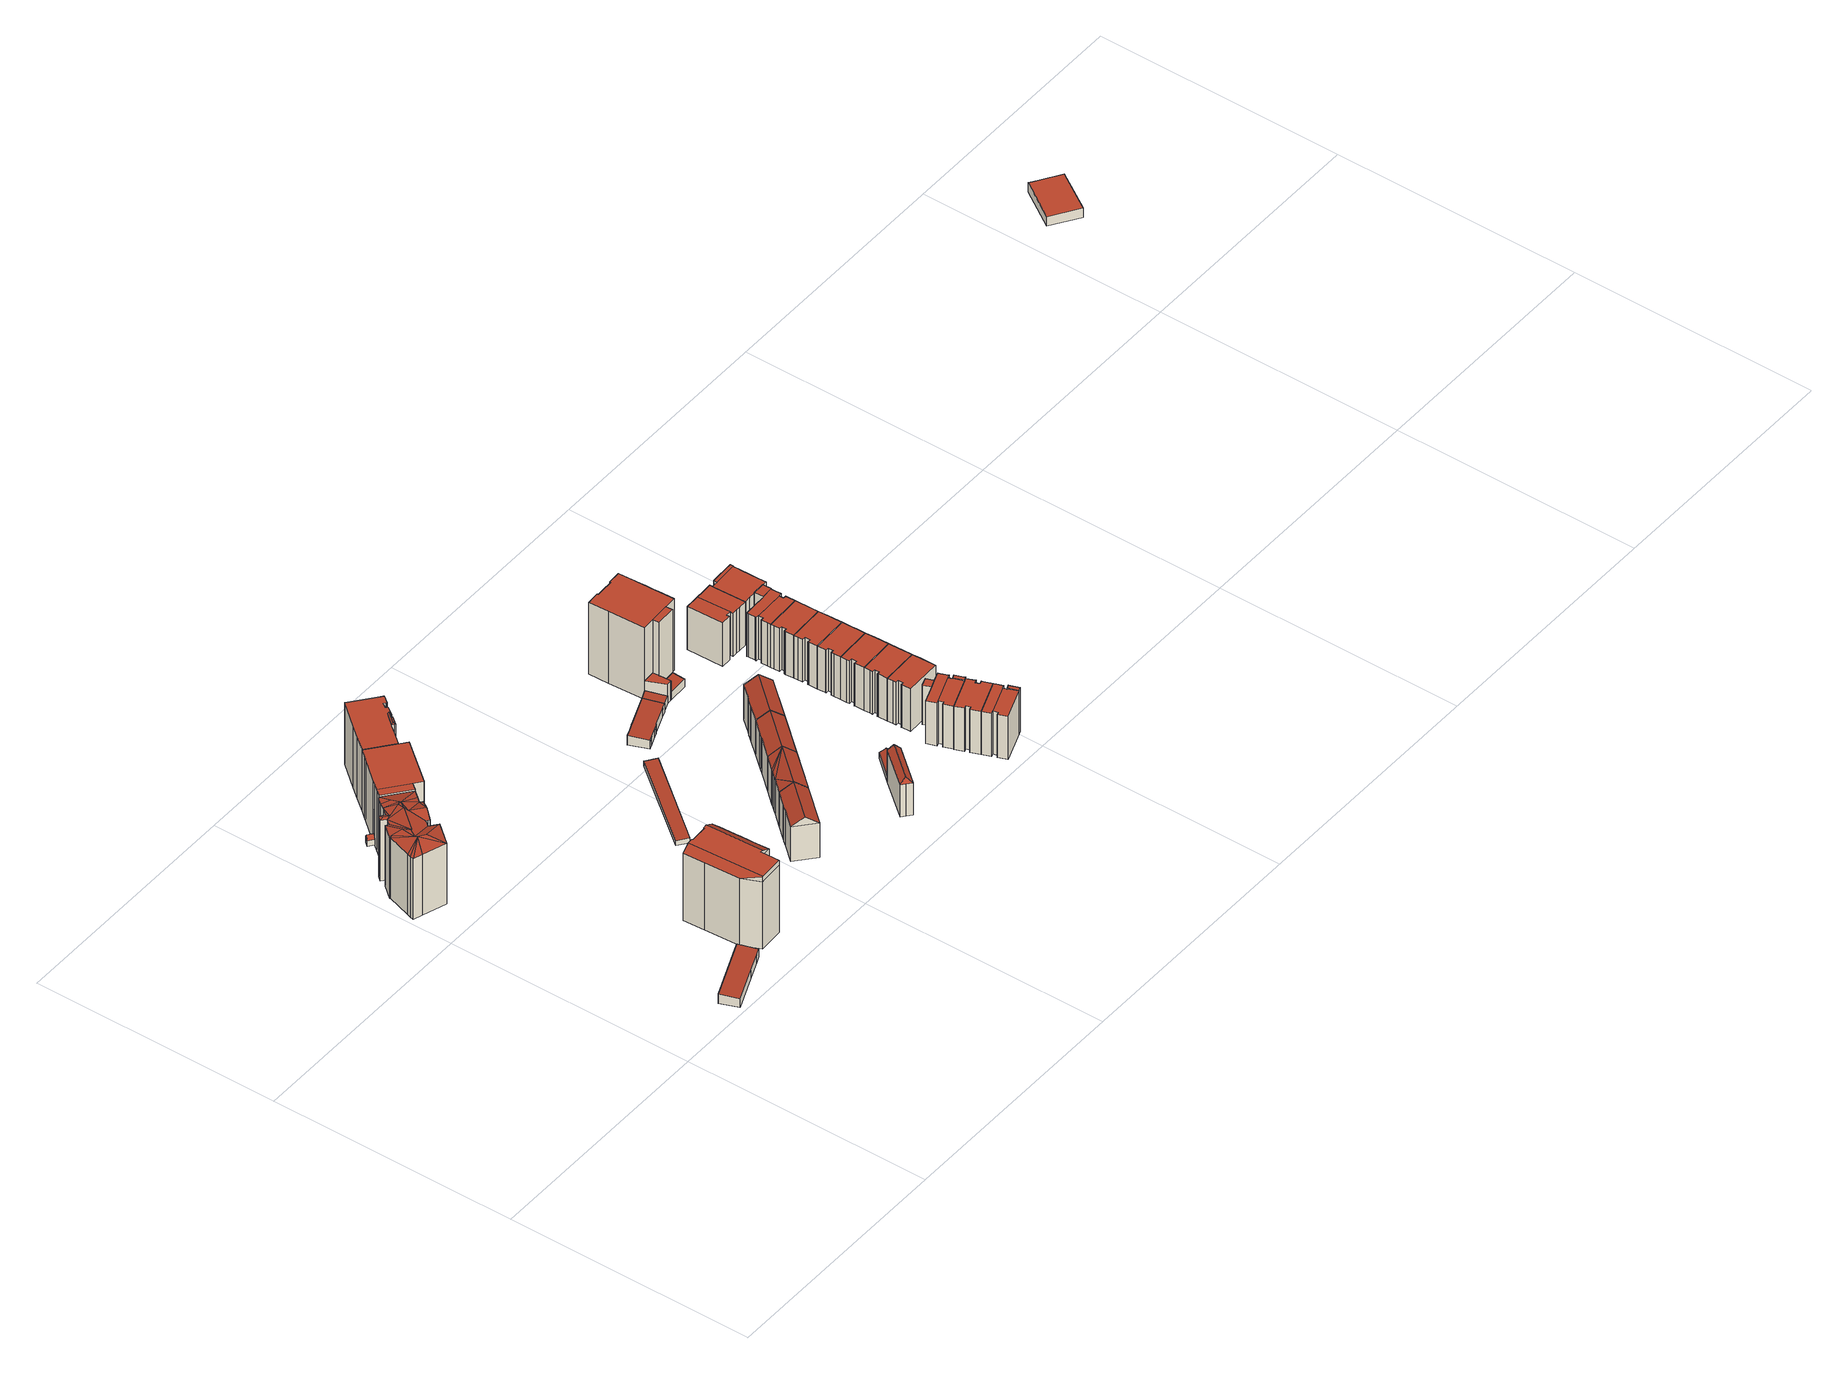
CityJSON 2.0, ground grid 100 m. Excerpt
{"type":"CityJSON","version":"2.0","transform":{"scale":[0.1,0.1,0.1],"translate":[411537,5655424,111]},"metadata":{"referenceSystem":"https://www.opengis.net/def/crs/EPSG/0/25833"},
"CityObjects":{
"building1":{"type":"Building","attributes":{"Dachtyp_tdc":"tdcPolyFlatRoof","Gemeindeschluessel":14612000,"Dachneigung":5.42,"QualitaetDacherkennung":85,"Geometrietyp2DReferenz":"3000","measuredHeight":4.4,"function":"31001_9998","roofType":"2100"},"geometry":[{"type":"Solid","lod":"2","boundaries":[[[[0,1,2,3]],[[1,4,5,2]],[[4,6,7,5]],[[6,8,9,7]],[[8,10,11,9]],[[10,12,13,11]],[[12,0,3,13]],[[12,10,8,6,4,1,0]],[[3,2,5,7,9,11,13]]]],"semantics":{"surfaces":[{"type":"WallSurface"},{"type":"RoofSurface"},{"type":"GroundSurface"}],"values":[[0,0,0,0,0,0,0,1,2]]}}]},
"building2":{"type":"Building","attributes":{"Dachtyp_tdc":"tdcFreeFormRoof","Gemeindeschluessel":14612000,"Dachneigung":17.14,"QualitaetDacherkennung":11,"Geometrietyp2DReferenz":"3000","measuredHeight":29.39,"function":"31001_9998","roofType":"5000"},"geometry":[{"type":"Solid","lod":"2","boundaries":[[[[14,15,16]],[[15,14,17]],[[18,19,20,14,21,22]],[[18,22,23]],[[19,18,23,24]],[[20,19,24,25]],[[25,26,20]],[[25,27,26]],[[27,25,28]],[[26,14,20]],[[26,17,14]],[[29,17,26]],[[29,30,17]],[[30,29,31]],[[32,27,28,33]],[[32,33,34]],[[26,27,32,34,29]],[[35,36,30,31,37]],[[38,35,37,39]],[[38,39,40]],[[35,41,36]],[[41,35,38]],[[38,42,41]],[[40,42,38]],[[43,42,40]],[[44,42,43]],[[42,44,45]],[[46,47,48]],[[49,50,51,52,53,54,55,56,57,58,59,60,61,62,63,64,65,66,67,68,69,70,71,72,73,74,75,76]],[[44,43,50,49]],[[43,40,51,50]],[[40,39,52,51]],[[39,37,53,52]],[[37,31,54,53]],[[31,29,55,54]],[[29,34,56,55]],[[34,33,57,56]],[[33,28,58,57]],[[28,25,59,58]],[[25,24,60,59]],[[24,23,61,60]],[[23,22,62,61]],[[22,21,63,62]],[[21,77,64,63]],[[77,78,65,64]],[[78,16,66,65]],[[16,79,67,66]],[[79,46,68,67]],[[46,48,69,68]],[[48,80,70,69]],[[80,81,71,70]],[[81,82,72,71]],[[82,83,73,72]],[[83,84,74,73]],[[84,85,75,74]],[[85,45,76,75]],[[45,44,49,76]],[[42,84,86]],[[42,85,84]],[[85,42,45]],[[86,84,83]],[[41,42,86,83,82]],[[17,30,36,41,82,81]],[[48,47,15,17,81,80]],[[16,46,79]],[[47,46,16]],[[16,15,47]],[[14,78,77,21]],[[14,16,78]]]],"semantics":{"surfaces":[{"type":"RoofSurface"},{"type":"WallSurface"},{"type":"GroundSurface"}],"values":[[0,0,0,0,0,0,0,0,0,0,0,0,0,0,0,0,0,0,0,0,0,0,0,0,0,0,0,1,2,1,1,1,1,1,1,1,1,1,1,1,1,1,1,1,1,1,1,1,1,1,1,1,1,1,1,1,1,0,0,0,0,0,0,0,0,0,0,0,0]]}}]},
"building3":{"type":"Building","attributes":{"Dachtyp_tdc":"tdcFreeFormRoof","Gemeindeschluessel":14612000,"Dachneigung":0.393,"QualitaetDacherkennung":48,"Geometrietyp2DReferenz":"3000","measuredHeight":32.67,"function":"31001_9998","roofType":"5000"},"geometry":[{"type":"Solid","lod":"2","boundaries":[[[[87,88,89,90]],[[88,91,92,89]],[[91,93,94,92]],[[93,95,96,94]],[[95,97,98,96]],[[97,99,100,98]],[[99,101,102,100]],[[101,103,104,102]],[[103,105,106,104]],[[105,107,108,106]],[[109,110,111,112]],[[110,113,114,111]],[[113,115,116,114]],[[115,117,118,116]],[[117,119,120,118]],[[119,121,122,120]],[[121,123,124,122]],[[123,125,126,124]],[[125,127,128,126]],[[127,129,130,128]],[[129,87,90,130]],[[125,123,121,119,117,115,113,131,132,127]],[[133,134,135,97,95,93]],[[136,137,138,139,140,135,134,141,142,143,132,131,144,145]],[[107,136,145,109]],[[109,145,144,110]],[[110,144,131,113]],[[127,132,143,129]],[[129,143,142,87]],[[87,142,141,88]],[[88,141,134,133,91]],[[97,135,140,99]],[[99,140,139,101]],[[101,139,138,103]],[[103,138,137,105]],[[105,137,136,107]],[[91,133,93]],[[90,89,92,94,96,98,100,102,104,106,108,112,111,114,116,118,120,122,124,126,128,130]],[[107,109,112,108]]]],"semantics":{"surfaces":[{"type":"WallSurface"},{"type":"RoofSurface"},{"type":"GroundSurface"}],"values":[[0,0,0,0,0,0,0,0,0,0,0,0,0,0,0,0,0,0,0,0,0,1,1,1,0,0,0,0,0,0,0,0,0,0,0,0,0,2,0]]}}]},
"building4":{"type":"Building","attributes":{"Gemeindeschluessel":14612000,"Geometrietyp2DReferenz":"3000","function":"31001_9998","roofType":"9999"},"children":["building4-1","building4-2","building4-3"]},
"building4-1":{"type":"BuildingPart","attributes":{"Dachtyp_tdc":"tdcGableRoof","Dachneigung":53.93,"QualitaetDacherkennung":27,"Geometrietyp2DReferenz":"3000","measuredHeight":4.22,"roofType":"3100"},"parents":["building4"],"geometry":[{"type":"MultiSurface","lod":"2","boundaries":[[[146,147,148,149]],[[147,150,151,148]],[[150,152,153,151]],[[150,147,154]],[[147,146,155,154]],[[152,150,154,155]],[[149,148,151,153]]],"semantics":{"surfaces":[{"type":"WallSurface"},{"type":"RoofSurface"},{"type":"GroundSurface"}],"values":[0,0,0,0,1,1,2]}}]},
"building4-2":{"type":"BuildingPart","attributes":{"Dachtyp_tdc":"tdcPolyFlatRoof","Dachneigung":0,"QualitaetDacherkennung":23,"Geometrietyp2DReferenz":"3000","measuredHeight":27.77,"roofType":"1000"},"parents":["building4"],"geometry":[{"type":"MultiSurface","lod":"2","boundaries":[[[156,153,152]],[[156,157,158,153]],[[157,159,160,158]],[[159,161,162,160]],[[161,163,164,162]],[[163,165,166,164]],[[165,167,168,166]],[[167,169,170,168]],[[171,172,149,173]],[[172,146,149]],[[172,171,169,167,165,163,161,159,157,156]],[[153,158,160,162,164,166,168,170,173,149]]],"semantics":{"surfaces":[{"type":"WallSurface"},{"type":"RoofSurface"},{"type":"GroundSurface"}],"values":[0,0,0,0,0,0,0,0,0,0,1,2]}}]},
"building4-3":{"type":"BuildingPart","attributes":{"Dachtyp_tdc":"tdcPolyFlatRoof","Dachneigung":0,"QualitaetDacherkennung":26,"Geometrietyp2DReferenz":"3000","measuredHeight":27.79,"roofType":"1000"},"parents":["building4"],"geometry":[{"type":"MultiSurface","lod":"2","boundaries":[[[174,171,173,175]],[[171,174,176,169]],[[170,177,175,173]],[[176,177,170,169]],[[176,174,175,177]]],"semantics":{"surfaces":[{"type":"WallSurface"},{"type":"RoofSurface"},{"type":"GroundSurface"}],"values":[0,1,2,0,0]}}]},
"building5":{"type":"Building","attributes":{"Gemeindeschluessel":14612000,"Geometrietyp2DReferenz":"3000","function":"31001_9998","roofType":"9999"},"children":["building5-1","building5-2","building5-3"]},
"building5-1":{"type":"BuildingPart","attributes":{"Dachtyp_tdc":"tdcPolyFlatRoof","Dachneigung":0,"QualitaetDacherkennung":42,"Geometrietyp2DReferenz":"3000","measuredHeight":27.88,"roofType":"1000"},"parents":["building5"],"geometry":[{"type":"MultiSurface","lod":"2","boundaries":[[[178,179,180,181]],[[182,183,184,185,186]],[[187,188,164,189,190]],[[188,191,162,164]],[[191,192,193,162]],[[192,194,195,193]],[[194,196,197,195]],[[196,198,199,197]],[[198,200,201,199]],[[200,202,203,201]],[[202,204,205,203]],[[204,206,207,205]],[[206,208,209,207]],[[208,210,211,209]],[[212,213,210,208,206,204,202,200,198,196,194,192,191,188,187,183,182,214,215,179,178]],[[180,216,217,186,185,189,164,162,193,195,197,199,201,203,205,207,209,211,218,219,181]],[[210,213,218,211]],[[213,212,219,218]],[[212,178,181,219]]],"semantics":{"surfaces":[{"type":"WallSurface"},{"type":"RoofSurface"},{"type":"GroundSurface"}],"values":[0,0,0,0,0,0,0,0,0,0,0,0,0,0,1,2,0,0,0]}}]},
"building5-2":{"type":"BuildingPart","attributes":{"Dachtyp_tdc":"tdcFreeFormRoof","Dachneigung":38.3,"QualitaetDacherkennung":5,"Geometrietyp2DReferenz":"3000","measuredHeight":29.2,"roofType":"5000"},"parents":["building5"],"geometry":[{"type":"MultiSurface","lod":"2","boundaries":[[[220,221,222,223]],[[221,224,225,222]],[[224,226,227,225]],[[226,228,229,227]],[[228,230,182,186,229]],[[231,232,233,180,179]],[[232,220,223,233]],[[234,235,230,236]],[[230,228,226,236]],[[226,224,221,220,232,231,234,236]],[[223,222,225,227,229,186,217,216,180,233]]],"semantics":{"surfaces":[{"type":"WallSurface"},{"type":"RoofSurface"},{"type":"GroundSurface"}],"values":[0,0,0,0,0,0,0,1,1,1,2]}}]},
"building5-3":{"type":"BuildingPart","attributes":{"Dachtyp_tdc":"tdcPolyFlatRoof","Dachneigung":0,"QualitaetDacherkennung":44,"Geometrietyp2DReferenz":"3000","measuredHeight":4.02,"roofType":"1000"},"parents":["building5"],"geometry":[{"type":"MultiSurface","lod":"2","boundaries":[[[184,237,238,185]],[[237,239,240,238]],[[239,241,242,240]],[[241,243,244,242]],[[243,245,246,244]],[[245,247,248,246]],[[247,249,166,248]],[[249,190,189,166]],[[249,247,245,243,241,239,237,184,190]],[[189,185,238,240,242,244,246,248,166]]],"semantics":{"surfaces":[{"type":"WallSurface"},{"type":"RoofSurface"},{"type":"GroundSurface"}],"values":[0,0,0,0,0,0,0,0,1,2]}}]},
"building6":{"type":"Building","attributes":{"Dachtyp_tdc":"tdcFreeFormRoof","Gemeindeschluessel":14612000,"Dachneigung":36.23,"QualitaetDacherkennung":76,"Geometrietyp2DReferenz":"3000","measuredHeight":19.44,"function":"31001_9998","roofType":"5000"},"geometry":[{"type":"Solid","lod":"2","boundaries":[[[[250,251,252,253]],[[251,254,255,252]],[[254,256,257,255]],[[256,258,259,257]],[[258,260,261,259]],[[260,262,263,261]],[[262,264,265,263]],[[264,250,253,265]],[[264,262,266,267]],[[266,260,258,256,254,251,250,267]],[[262,260,266]],[[250,264,267]],[[253,252,255,257,259,261,263,265]]]],"semantics":{"surfaces":[{"type":"WallSurface"},{"type":"RoofSurface"},{"type":"GroundSurface"}],"values":[[0,0,0,0,0,0,0,0,1,1,0,0,2]]}}]},
"building7":{"type":"Building","attributes":{"Dachtyp_tdc":"tdcPolyFlatRoof","Gemeindeschluessel":14612000,"Dachneigung":3.14,"QualitaetDacherkennung":70,"Geometrietyp2DReferenz":"3000","measuredHeight":2.35,"function":"31001_9998","roofType":"2100"},"geometry":[{"type":"Solid","lod":"2","boundaries":[[[[268,269,270,271]],[[269,272,273,270]],[[272,274,275,273]],[[272,269,268,276,277,274]],[[275,278,279,271,270,273]],[[274,277,278,275]],[[277,276,279,278]],[[276,268,271,279]]]],"semantics":{"surfaces":[{"type":"WallSurface"},{"type":"RoofSurface"},{"type":"GroundSurface"}],"values":[[0,0,0,1,2,0,0,0]]}}]},
"building8":{"type":"Building","attributes":{"Dachtyp_tdc":"tdcFreeFormRoof","Gemeindeschluessel":14612000,"Dachneigung":35.97,"QualitaetDacherkennung":79,"Geometrietyp2DReferenz":"3000","measuredHeight":19.39,"function":"31001_9998","roofType":"5000"},"geometry":[{"type":"Solid","lod":"2","boundaries":[[[[280,281,282,283]],[[281,284,285,282]],[[284,286,287,285]],[[286,288,289,287]],[[288,290,291,289]],[[290,292,293,291]],[[292,262,263,293]],[[262,294,261,263]],[[294,258,259,261]],[[258,280,283,259]],[[295,296,297,298]],[[286,296,288]],[[284,296,286]],[[280,296,284,281]],[[297,296,280]],[[260,297,280]],[[260,280,258]],[[294,260,258]],[[262,298,297,260,294]],[[290,296,295,292]],[[288,296,290]],[[292,295,298,262]],[[283,282,285,287,289,291,293,263,261,259]]]],"semantics":{"surfaces":[{"type":"WallSurface"},{"type":"RoofSurface"},{"type":"GroundSurface"}],"values":[[0,0,0,0,0,0,0,0,0,0,1,1,1,1,1,1,1,0,0,0,0,0,2]]}}]},
"building9":{"type":"Building","attributes":{"Dachtyp_tdc":"tdcFreeFormRoof","Gemeindeschluessel":14612000,"Dachneigung":35.86,"QualitaetDacherkennung":80,"Geometrietyp2DReferenz":"3000","measuredHeight":19.35,"function":"31001_9998","roofType":"5000"},"geometry":[{"type":"Solid","lod":"2","boundaries":[[[[299,300,301,302]],[[300,303,304,301]],[[303,305,306,304]],[[305,307,308,306]],[[307,295,293,308]],[[295,307,305,309]],[[305,303,300,299,310,288,309]],[[293,291,289,311,302,301,304,306,308]],[[295,309,291,293]],[[309,288,289,291]],[[288,310,311,289]],[[310,299,302,311]]]],"semantics":{"surfaces":[{"type":"WallSurface"},{"type":"RoofSurface"},{"type":"GroundSurface"}],"values":[[0,0,0,0,0,1,1,2,0,0,0,0]]}}]},
"building10":{"type":"Building","attributes":{"Dachtyp_tdc":"tdcFreeFormRoof","Gemeindeschluessel":14612000,"Dachneigung":38.61,"QualitaetDacherkennung":2,"Geometrietyp2DReferenz":"3000","measuredHeight":16.39,"function":"31001_2463","roofType":"5000"},"geometry":[{"type":"Solid","lod":"2","boundaries":[[[[312,313,314,315]],[[313,316,317,314]],[[316,318,319,317]],[[318,320,321,319]],[[320,322,323,321]],[[322,324,325,323]],[[324,312,315,325]],[[320,318,316,326]],[[316,313,312,324,326]],[[324,322,320,326]],[[315,314,317,319,321,323,325]]]],"semantics":{"surfaces":[{"type":"WallSurface"},{"type":"RoofSurface"},{"type":"GroundSurface"}],"values":[[0,0,0,0,0,0,0,1,1,1,2]]}}]},
"building11":{"type":"Building","attributes":{"Dachtyp_tdc":"tdcPolyFlatRoof","Gemeindeschluessel":14612000,"Dachneigung":5.14,"QualitaetDacherkennung":86,"Geometrietyp2DReferenz":"3000","measuredHeight":4.41,"function":"31001_9998","roofType":"2100"},"geometry":[{"type":"Solid","lod":"2","boundaries":[[[[327,328,329,330]],[[328,331,332,329]],[[331,333,334,332]],[[333,335,336,334]],[[335,337,338,336]],[[337,339,340,338]],[[339,341,342,340]],[[341,343,344,342]],[[343,345,346,344]],[[345,347,348,346]],[[347,349,350,348]],[[349,351,352,350]],[[351,353,354,352]],[[353,355,356,354]],[[355,357,358,356]],[[357,359,360,358]],[[359,327,330,360]],[[359,357,355,353,351,349,347,345,343,341,339,337,335,333,331,328,327]],[[330,329,332,334,336,338,340,342,344,346,348,350,352,354,356,358,360]]]],"semantics":{"surfaces":[{"type":"WallSurface"},{"type":"RoofSurface"},{"type":"GroundSurface"}],"values":[[0,0,0,0,0,0,0,0,0,0,0,0,0,0,0,0,0,1,2]]}}]},
"building12":{"type":"Building","attributes":{"Dachtyp_tdc":"tdcGableRoof","Gemeindeschluessel":14612000,"Dachneigung":30.75,"QualitaetDacherkennung":53,"Geometrietyp2DReferenz":"3000","measuredHeight":3.8,"function":"31001_2463","roofType":"3100"},"geometry":[{"type":"Solid","lod":"2","boundaries":[[[[361,362,363,364]],[[362,365,319,363]],[[365,366,314,319]],[[366,367,315,314]],[[367,368,369,315]],[[367,370,371,372,373,368]],[[374,372,371,375,376]],[[361,374,376,362]],[[362,376,375,365]],[[365,375,371,370,366]],[[377,373,372,374,361]],[[368,373,377]],[[366,370,367]],[[369,378,364,363,319,314,315]],[[368,377,378,369]],[[377,361,364,378]]]],"semantics":{"surfaces":[{"type":"WallSurface"},{"type":"RoofSurface"},{"type":"GroundSurface"}],"values":[[0,0,0,0,0,1,1,0,0,0,0,0,0,2,0,0]]}}]},
"building13":{"type":"Building","attributes":{"Dachtyp_tdc":"tdcFreeFormRoof","Gemeindeschluessel":14612000,"Dachneigung":35.9,"QualitaetDacherkennung":76,"Geometrietyp2DReferenz":"3000","measuredHeight":19.43,"function":"31001_9998","roofType":"5000"},"geometry":[{"type":"Solid","lod":"2","boundaries":[[[[307,379,380,381]],[[379,303,382,380]],[[303,383,384,382]],[[383,385,386,384]],[[385,387,388,386]],[[387,389,390,388]],[[389,391,392,390]],[[391,393,394,392]],[[393,395,396,394]],[[395,307,381,396]],[[307,395,397,398]],[[393,391,389,387,385,383,303,379,398,397]],[[395,393,397]],[[379,307,398]],[[381,380,382,384,386,388,390,392,394,396]]]],"semantics":{"surfaces":[{"type":"WallSurface"},{"type":"RoofSurface"},{"type":"GroundSurface"}],"values":[[0,0,0,0,0,0,0,0,0,0,1,1,0,0,2]]}}]},
"building14":{"type":"Building","attributes":{"Dachtyp_tdc":"tdcPolyFlatRoof","Gemeindeschluessel":14612000,"Dachneigung":5.24,"QualitaetDacherkennung":82,"Geometrietyp2DReferenz":"3000","measuredHeight":4.22,"function":"31001_9998","roofType":"2100"},"geometry":[{"type":"Solid","lod":"2","boundaries":[[[[399,353,400,401]],[[353,402,403,400]],[[402,404,405,403]],[[404,399,401,405]],[[404,402,353,399]],[[401,400,403,405]]]],"semantics":{"surfaces":[{"type":"WallSurface"},{"type":"RoofSurface"},{"type":"GroundSurface"}],"values":[[0,0,0,0,1,2]]}}]},
"building15":{"type":"Building","attributes":{"Gemeindeschluessel":14612000,"Geometrietyp2DReferenz":"3000","function":"31001_9998","roofType":"9999"},"children":["building15-1","building15-2"]},
"building15-1":{"type":"BuildingPart","attributes":{"Dachtyp_tdc":"tdcPolyFlatRoof","Dachneigung":0,"QualitaetDacherkennung":0,"Geometrietyp2DReferenz":"3000","measuredHeight":8.57,"roofType":"9999"},"parents":["building15"],"geometry":[{"type":"MultiSurface","lod":"2","boundaries":[[[406,407,408,409,410,411]],[[411,410,412,413,414]],[[415,412,410,409]],[[409,408,416,417,415]],[[408,407,418,416]],[[407,406,419,418]],[[406,411,414,419]],[[414,413,417,416,418,419]],[[415,417,413,412]]],"semantics":{"surfaces":[{"type":"RoofSurface"},{"type":"WallSurface"},{"type":"GroundSurface"},{"type":"ClosureSurface","isClosure":"1","QuelleClosure":"LoD1Solid"}],"values":[0,1,1,1,1,1,1,2,3]}}]},
"building15-2":{"type":"BuildingPart","attributes":{"Dachtyp_tdc":"tdcPolyFlatRoof","Dachneigung":5.34,"QualitaetDacherkennung":47,"Geometrietyp2DReferenz":"3000","measuredHeight":4,"roofType":"2100"},"parents":["building15"],"geometry":[{"type":"MultiSurface","lod":"2","boundaries":[[[412,420,421,413]],[[420,422,423,421]],[[422,415,417,423]],[[415,422,420,412]],[[413,421,423,417]]],"semantics":{"surfaces":[{"type":"WallSurface"},{"type":"RoofSurface"},{"type":"GroundSurface"}],"values":[0,0,0,1,2]}}]},
"building16":{"type":"Building","attributes":{"Gemeindeschluessel":14612000,"Geometrietyp2DReferenz":"3000","function":"31001_9998","roofType":"9999"},"children":["building16-1","building16-2"]},
"building16-1":{"type":"BuildingPart","attributes":{"Dachtyp_tdc":"tdcPolyFlatRoof","Dachneigung":0,"QualitaetDacherkennung":36,"Geometrietyp2DReferenz":"3000","measuredHeight":32.51,"roofType":"1000"},"parents":["building16"],"geometry":[{"type":"MultiSurface","lod":"2","boundaries":[[[424,425,426,427]],[[424,428,429,425]],[[428,430,431,429]],[[430,428,424,427,432]],[[433,426,425,429,431]]],"semantics":{"surfaces":[{"type":"WallSurface"},{"type":"RoofSurface"},{"type":"GroundSurface"}],"values":[0,0,0,1,2]}}]},
"building16-2":{"type":"BuildingPart","attributes":{"Dachtyp_tdc":"tdcPolyFlatRoof","Dachneigung":0,"QualitaetDacherkennung":50,"Geometrietyp2DReferenz":"3000","measuredHeight":32.49,"roofType":"1000"},"parents":["building16"],"geometry":[{"type":"MultiSurface","lod":"2","boundaries":[[[430,434,403,431]],[[434,435,436,403]],[[435,437,438,436]],[[437,439,440,438]],[[439,441,442,440]],[[441,443,444,442]],[[443,445,446,444]],[[445,447,448,446]],[[447,449,450,448]],[[449,451,452,450]],[[451,453,454,452]],[[453,455,456,454]],[[455,457,458,456]],[[457,459,460,458]],[[459,461,462,460]],[[461,463,464,462]],[[463,465,466,464]],[[465,427,426,466]],[[427,465,463,461,459,457,455,453,451,449,447,445,443,441,439,437,435,434,430,432]],[[433,431,403,436,438,440,442,444,446,448,450,452,454,456,458,460,462,464,466,426]]],"semantics":{"surfaces":[{"type":"WallSurface"},{"type":"RoofSurface"},{"type":"GroundSurface"}],"values":[0,0,0,0,0,0,0,0,0,0,0,0,0,0,0,0,0,0,1,2]}}]},
"building17":{"type":"Building","attributes":{"Gemeindeschluessel":14612000,"Geometrietyp2DReferenz":"3000","function":"31001_9998","roofType":"9999"},"children":["building17-1","building17-2","building17-3"]},
"building17-1":{"type":"BuildingPart","attributes":{"Dachtyp_tdc":"tdcPolyFlatRoof","Dachneigung":0,"QualitaetDacherkennung":61,"Geometrietyp2DReferenz":"3000","measuredHeight":19.41,"roofType":"1000"},"parents":["building17"],"geometry":[{"type":"MultiSurface","lod":"2","boundaries":[[[467,468,469,470]],[[468,471,472,469]],[[471,473,474,472]],[[473,475,476,474]],[[477,478,479,480]],[[477,475,473,471,468,467,478]],[[479,470,469,472,474,476,480]]],"semantics":{"surfaces":[{"type":"WallSurface"},{"type":"RoofSurface"},{"type":"GroundSurface"}],"values":[0,0,0,0,0,1,2]}}]},
"building17-2":{"type":"BuildingPart","attributes":{"Dachtyp_tdc":"tdcPolyFlatRoof","Dachneigung":0,"QualitaetDacherkennung":36,"Geometrietyp2DReferenz":"3000","measuredHeight":19.41,"roofType":"1000"},"parents":["building17"],"geometry":[{"type":"MultiSurface","lod":"2","boundaries":[[[475,481,482,476]],[[481,483,484,482]],[[483,485,486,484]],[[485,487,488,486]],[[487,489,490,488]],[[489,491,492,490]],[[491,493,494,492]],[[493,495,496,494]],[[495,497,498,496]],[[497,477,480,498]],[[477,497,495,493,491,489,487,485,483,481,475]],[[476,482,484,486,488,490,492,494,496,498,480]]],"semantics":{"surfaces":[{"type":"WallSurface"},{"type":"RoofSurface"},{"type":"GroundSurface"}],"values":[0,0,0,0,0,0,0,0,0,0,1,2]}}]},
"building17-3":{"type":"BuildingPart","attributes":{"Dachtyp_tdc":"tdcPolyFlatRoof","Dachneigung":7.53,"QualitaetDacherkennung":40,"Geometrietyp2DReferenz":"3000","measuredHeight":19.89,"roofType":"2100"},"parents":["building17"],"geometry":[{"type":"MultiSurface","lod":"2","boundaries":[[[499,500,501,479,478]],[[500,502,503,501]],[[502,504,505,503]],[[504,506,467,470,505]],[[504,502,500,499,506]],[[470,479,501,503,505]]],"semantics":{"surfaces":[{"type":"WallSurface"},{"type":"RoofSurface"},{"type":"GroundSurface"}],"values":[0,0,0,0,1,2]}}]},
"building18":{"type":"Building","attributes":{"Dachtyp_tdc":"tdcPolyFlatRoof","Gemeindeschluessel":14612000,"Dachneigung":0,"QualitaetDacherkennung":47,"Geometrietyp2DReferenz":"3000","measuredHeight":19.47,"function":"31001_9998","roofType":"1000"},"geometry":[{"type":"Solid","lod":"2","boundaries":[[[[507,508,509,510]],[[508,511,512,509]],[[511,513,514,512]],[[513,515,516,514]],[[515,468,517,516]],[[468,518,519,517]],[[518,520,521,519]],[[520,522,523,521]],[[522,524,525,523]],[[524,526,527,525]],[[526,528,529,527]],[[528,530,531,529]],[[530,532,533,531]],[[532,507,510,533]],[[532,530,528,526,524,522,520,518,468,515,513,511,508,507]],[[510,509,512,514,516,517,519,521,523,525,527,529,531,533]]]],"semantics":{"surfaces":[{"type":"WallSurface"},{"type":"RoofSurface"},{"type":"GroundSurface"}],"values":[[0,0,0,0,0,0,0,0,0,0,0,0,0,0,1,2]]}}]},
"building19":{"type":"Building","attributes":{"Gemeindeschluessel":14612000,"Geometrietyp2DReferenz":"3000","function":"31001_9998","roofType":"9999"},"children":["building19-1","building19-2","building19-3"]},
"building19-1":{"type":"BuildingPart","attributes":{"Dachtyp_tdc":"tdcPolyFlatRoof","Dachneigung":8.26,"QualitaetDacherkennung":41,"Geometrietyp2DReferenz":"3000","measuredHeight":19.97,"roofType":"2100"},"parents":["building19"],"geometry":[{"type":"MultiSurface","lod":"2","boundaries":[[[534,535,536,537,538]],[[535,539,540,536]],[[539,541,542,540]],[[541,543,544,545,542]],[[541,539,535,534,543]],[[545,537,536,540,542]]],"semantics":{"surfaces":[{"type":"WallSurface"},{"type":"RoofSurface"},{"type":"GroundSurface"}],"values":[0,0,0,0,1,2]}}]},
"building19-2":{"type":"BuildingPart","attributes":{"Dachtyp_tdc":"tdcPolyFlatRoof","Dachneigung":0,"QualitaetDacherkennung":39,"Geometrietyp2DReferenz":"3000","measuredHeight":19.54,"roofType":"1000"},"parents":["building19"],"geometry":[{"type":"MultiSurface","lod":"2","boundaries":[[[532,546,547,533]],[[546,548,549,547]],[[548,550,551,549]],[[552,553,554,555]],[[553,556,557,554]],[[556,507,510,557]],[[507,532,533,510]],[[507,556,553,552,550,548,546,532]],[[533,547,549,551,555,554,557,510]]],"semantics":{"surfaces":[{"type":"WallSurface"},{"type":"RoofSurface"},{"type":"GroundSurface"}],"values":[0,0,0,0,0,0,0,1,2]}}]},
"building19-3":{"type":"BuildingPart","attributes":{"Dachtyp_tdc":"tdcPolyFlatRoof","Dachneigung":0,"QualitaetDacherkennung":60,"Geometrietyp2DReferenz":"3000","measuredHeight":19.44,"roofType":"1000"},"parents":["building19"],"geometry":[{"type":"MultiSurface","lod":"2","boundaries":[[[550,538,537,551]],[[544,558,559,545]],[[558,560,561,559]],[[560,562,563,561]],[[562,552,555,563]],[[552,562,560,558,544,538,550]],[[551,537,545,559,561,563,555]]],"semantics":{"surfaces":[{"type":"WallSurface"},{"type":"RoofSurface"},{"type":"GroundSurface"}],"values":[0,0,0,0,0,1,2]}}]},
"building20":{"type":"Building","attributes":{"Dachtyp_tdc":"tdcPolyFlatRoof","Gemeindeschluessel":14612000,"Dachneigung":0,"QualitaetDacherkennung":48,"Geometrietyp2DReferenz":"3000","measuredHeight":17.7,"function":"31001_9998","roofType":"1000"},"geometry":[{"type":"Solid","lod":"2","boundaries":[[[[564,565,566,567]],[[565,568,569,566]],[[568,570,571,569]],[[570,572,573,571]],[[572,564,567,573]],[[572,570,568,565,564]],[[567,566,569,571,573]]]],"semantics":{"surfaces":[{"type":"WallSurface"},{"type":"RoofSurface"},{"type":"GroundSurface"}],"values":[[0,0,0,0,0,1,2]]}}]},
"building21":{"type":"Building","attributes":{"Dachtyp_tdc":"tdcPolyFlatRoof","Gemeindeschluessel":14612000,"Dachneigung":0,"QualitaetDacherkennung":58,"Geometrietyp2DReferenz":"3000","measuredHeight":19.38,"function":"31001_9998","roofType":"1000"},"geometry":[{"type":"Solid","lod":"2","boundaries":[[[[574,575,576,577]],[[575,578,579,576]],[[578,580,581,579]],[[580,582,583,581]],[[582,584,585,583]],[[584,586,587,585]],[[586,588,589,587]],[[588,590,591,589]],[[590,592,593,591]],[[592,594,595,593]],[[594,596,597,595]],[[594,592,590,588,586,584,582,580,578,575,574,596]],[[597,577,576,579,581,583,585,587,589,591,593,595]],[[596,574,577,597]]]],"semantics":{"surfaces":[{"type":"WallSurface"},{"type":"RoofSurface"},{"type":"GroundSurface"}],"values":[[0,0,0,0,0,0,0,0,0,0,0,1,2,0]]}}]},
"building22":{"type":"Building","attributes":{"Dachtyp_tdc":"tdcPolyFlatRoof","Gemeindeschluessel":14612000,"Dachneigung":0,"QualitaetDacherkennung":65,"Geometrietyp2DReferenz":"3000","measuredHeight":19.35,"function":"31001_9998","roofType":"1000"},"geometry":[{"type":"Solid","lod":"2","boundaries":[[[[582,598,599,583]],[[598,600,601,599]],[[600,602,603,601]],[[602,604,605,603]],[[604,606,607,605]],[[606,608,609,607]],[[608,610,611,609]],[[610,612,613,611]],[[612,614,615,613]],[[614,616,617,615]],[[616,584,585,617]],[[584,582,583,585]],[[584,616,614,612,610,608,606,604,602,600,598,582]],[[583,599,601,603,605,607,609,611,613,615,617,585]]]],"semantics":{"surfaces":[{"type":"WallSurface"},{"type":"RoofSurface"},{"type":"GroundSurface"}],"values":[[0,0,0,0,0,0,0,0,0,0,0,0,1,2]]}}]},
"building23":{"type":"Building","attributes":{"Dachtyp_tdc":"tdcPolyFlatRoof","Gemeindeschluessel":14612000,"Dachneigung":0,"QualitaetDacherkennung":66,"Geometrietyp2DReferenz":"3000","measuredHeight":19.3,"function":"31001_9998","roofType":"1000"},"geometry":[{"type":"Solid","lod":"2","boundaries":[[[[618,619,620,621]],[[619,622,623,620]],[[622,624,625,623]],[[624,626,627,625]],[[626,628,629,627]],[[628,630,631,629]],[[630,632,633,631]],[[632,634,635,633]],[[634,612,613,635]],[[612,610,611,613]],[[610,636,637,611]],[[636,618,621,637]],[[636,610,612,634,632,630,628,626,624,622,619,618]],[[621,620,623,625,627,629,631,633,635,613,611,637]]]],"semantics":{"surfaces":[{"type":"WallSurface"},{"type":"RoofSurface"},{"type":"GroundSurface"}],"values":[[0,0,0,0,0,0,0,0,0,0,0,0,1,2]]}}]},
"building24":{"type":"Building","attributes":{"Dachtyp_tdc":"tdcPolyFlatRoof","Gemeindeschluessel":14612000,"Dachneigung":0,"QualitaetDacherkennung":64,"Geometrietyp2DReferenz":"3000","measuredHeight":19.31,"function":"31001_9998","roofType":"1000"},"geometry":[{"type":"Solid","lod":"2","boundaries":[[[[638,639,640,641]],[[639,642,643,640]],[[642,644,645,643]],[[644,630,631,645]],[[630,628,629,631]],[[628,646,647,629]],[[646,648,649,647]],[[648,650,651,649]],[[650,652,653,651]],[[652,654,655,653]],[[654,656,657,655]],[[656,638,641,657]],[[656,654,652,650,648,646,628,630,644,642,639,638]],[[641,640,643,645,631,629,647,649,651,653,655,657]]]],"semantics":{"surfaces":[{"type":"WallSurface"},{"type":"RoofSurface"},{"type":"GroundSurface"}],"values":[[0,0,0,0,0,0,0,0,0,0,0,0,1,2]]}}]},
"building25":{"type":"Building","attributes":{"Gemeindeschluessel":14612000,"Geometrietyp2DReferenz":"3000","function":"31001_9998","roofType":"9999"},"children":["building25-1","building25-2"]},
"building25-1":{"type":"BuildingPart","attributes":{"Dachtyp_tdc":"tdcPolyFlatRoof","Dachneigung":0,"QualitaetDacherkennung":51,"Geometrietyp2DReferenz":"3000","measuredHeight":19.54,"roofType":"1000"},"parents":["building25"],"geometry":[{"type":"MultiSurface","lod":"2","boundaries":[[[658,659,660,661]],[[659,662,663,660]],[[662,664,665,663]],[[664,666,667,665]],[[666,668,669,667]],[[668,670,671,669]],[[670,672,673,671]],[[672,674,675,673]],[[674,672,670,668,666,664,662,659,658]],[[661,660,663,665,667,669,671,673,675]]],"semantics":{"surfaces":[{"type":"WallSurface"},{"type":"RoofSurface"},{"type":"GroundSurface"}],"values":[0,0,0,0,0,0,0,0,1,2]}}]},
"building25-2":{"type":"BuildingPart","attributes":{"Dachtyp_tdc":"tdcPolyFlatRoof","Dachneigung":0,"QualitaetDacherkennung":54,"Geometrietyp2DReferenz":"3000","measuredHeight":19.54,"roofType":"1000"},"parents":["building25"],"geometry":[{"type":"MultiSurface","lod":"2","boundaries":[[[676,677,678,675,674]],[[677,679,680,678]],[[679,681,682,680]],[[681,683,684,682]],[[683,685,686,684]],[[685,687,658,661,686]],[[687,685,683,681,679,677,676]],[[675,678,680,682,684,686,661]]],"semantics":{"surfaces":[{"type":"WallSurface"},{"type":"RoofSurface"},{"type":"GroundSurface"}],"values":[0,0,0,0,0,0,1,2]}}]},
"building26":{"type":"Building","attributes":{"Dachtyp_tdc":"tdcPolyFlatRoof","Gemeindeschluessel":14612000,"Dachneigung":0,"QualitaetDacherkennung":61,"Geometrietyp2DReferenz":"3000","measuredHeight":19.32,"function":"31001_9998","roofType":"1000"},"geometry":[{"type":"Solid","lod":"2","boundaries":[[[[638,688,689,641]],[[688,690,691,689]],[[690,692,693,691]],[[692,694,695,693]],[[694,696,697,695]],[[696,698,699,697]],[[698,700,701,699]],[[700,702,703,701]],[[702,704,705,703]],[[704,706,707,705]],[[706,639,640,707]],[[639,638,641,640]],[[639,706,704,702,700,698,696,694,692,690,688,638]],[[641,689,691,693,695,697,699,701,703,705,707,640]]]],"semantics":{"surfaces":[{"type":"WallSurface"},{"type":"RoofSurface"},{"type":"GroundSurface"}],"values":[[0,0,0,0,0,0,0,0,0,0,0,0,1,2]]}}]},
"building27":{"type":"Building","attributes":{"Dachtyp_tdc":"tdcPolyFlatRoof","Gemeindeschluessel":14612000,"Dachneigung":0,"QualitaetDacherkennung":63,"Geometrietyp2DReferenz":"3000","measuredHeight":19.39,"function":"31001_9998","roofType":"1000"},"geometry":[{"type":"Solid","lod":"2","boundaries":[[[[708,709,710,711]],[[709,712,713,710]],[[712,714,715,713]],[[714,716,717,715]],[[716,718,719,717]],[[718,720,721,719]],[[720,722,723,721]],[[722,724,725,723]],[[724,702,726,725]],[[702,700,727,726]],[[700,708,711,727]],[[700,702,724,722,720,718,716,714,712,709,708]],[[711,710,713,715,717,719,721,723,725,726,727]]]],"semantics":{"surfaces":[{"type":"WallSurface"},{"type":"RoofSurface"},{"type":"GroundSurface"}],"values":[[0,0,0,0,0,0,0,0,0,0,0,1,2]]}}]},
"building28":{"type":"Building","attributes":{"Gemeindeschluessel":14612000,"Geometrietyp2DReferenz":"3000","function":"31001_9998","roofType":"9999"},"children":["building28-1","building28-2","building28-3"]},
"building28-1":{"type":"BuildingPart","attributes":{"Dachtyp_tdc":"tdcPolyFlatRoof","Dachneigung":0,"QualitaetDacherkennung":67,"Geometrietyp2DReferenz":"3000","measuredHeight":19.47,"roofType":"1000"},"parents":["building28"],"geometry":[{"type":"MultiSurface","lod":"2","boundaries":[[[728,729,730,731]],[[729,732,733,730]],[[732,734,735,733]],[[734,722,736,735]],[[722,720,737,736]],[[720,738,739,737]],[[738,740,741,739]],[[740,742,743,741]],[[742,744,745,743]],[[744,742,740,738,720,722,734,732,729,728]],[[731,730,733,735,736,737,739,741,743,745]]],"semantics":{"surfaces":[{"type":"WallSurface"},{"type":"RoofSurface"},{"type":"GroundSurface"}],"values":[0,0,0,0,0,0,0,0,0,1,2]}}]},
"building28-2":{"type":"BuildingPart","attributes":{"Dachtyp_tdc":"tdcPolyFlatRoof","Dachneigung":0,"QualitaetDacherkennung":90,"Geometrietyp2DReferenz":"3000","measuredHeight":19.89,"roofType":"1000"},"parents":["building28"],"geometry":[{"type":"MultiSurface","lod":"2","boundaries":[[[746,747,748,749]],[[747,750,751,752,748]],[[753,746,749,754,755]],[[753,750,747,746]],[[749,748,752,754]]],"semantics":{"surfaces":[{"type":"WallSurface"},{"type":"RoofSurface"},{"type":"GroundSurface"}],"values":[0,0,0,1,2]}}]},
"building28-3":{"type":"BuildingPart","attributes":{"Dachtyp_tdc":"tdcPolyFlatRoof","Dachneigung":0,"QualitaetDacherkennung":37,"Geometrietyp2DReferenz":"3000","measuredHeight":19.58,"roofType":"1000"},"parents":["building28"],"geometry":[{"type":"MultiSurface","lod":"2","boundaries":[[[751,756,757,752]],[[756,758,759,757]],[[758,760,731,759]],[[760,728,731]],[[761,762,763,745,744]],[[762,764,765,763]],[[764,766,767,765]],[[766,768,769,767]],[[768,770,771,769]],[[770,755,754,771]],[[755,770,768,766,764,762,761,760,758,756,751]],[[752,757,759,731,745,763,765,767,769,771,754]]],"semantics":{"surfaces":[{"type":"WallSurface"},{"type":"RoofSurface"},{"type":"GroundSurface"}],"values":[0,0,0,0,0,0,0,0,0,0,1,2]}}]},
"building29":{"type":"Building","attributes":{"Gemeindeschluessel":14612000,"Geometrietyp2DReferenz":"3000","function":"31001_9998","roofType":"9999"},"children":["building29-1","building29-2"]},
"building29-1":{"type":"BuildingPart","attributes":{"Dachtyp_tdc":"tdcPolyFlatRoof","Dachneigung":10.16,"QualitaetDacherkennung":40,"Geometrietyp2DReferenz":"3000","measuredHeight":20.01,"roofType":"2100"},"parents":["building29"],"geometry":[{"type":"MultiSurface","lod":"2","boundaries":[[[772,773,774,775,776]],[[773,777,778,774]],[[777,779,780,781,778]],[[779,777,773,772]],[[775,774,778,781]]],"semantics":{"surfaces":[{"type":"WallSurface"},{"type":"RoofSurface"},{"type":"GroundSurface"}],"values":[0,0,0,1,2]}}]},
"building29-2":{"type":"BuildingPart","attributes":{"Dachtyp_tdc":"tdcPolyFlatRoof","Dachneigung":0,"QualitaetDacherkennung":62,"Geometrietyp2DReferenz":"3000","measuredHeight":19.51,"roofType":"1000"},"parents":["building29"],"geometry":[{"type":"MultiSurface","lod":"2","boundaries":[[[782,783,784,785]],[[783,786,787,784]],[[786,788,789,787]],[[788,790,748,789]],[[790,791,749,748]],[[791,792,793,749]],[[792,666,667,793]],[[666,664,665,667]],[[666,792,791,790,788,786,783,782,780,776,664]],[[665,775,781,785,784,787,789,748,749,793,667]],[[664,776,775,665]],[[780,782,785,781]]],"semantics":{"surfaces":[{"type":"WallSurface"},{"type":"RoofSurface"},{"type":"GroundSurface"}],"values":[0,0,0,0,0,0,0,0,1,2,0,0]}}]},
"building30":{"type":"Building","attributes":{"Dachtyp_tdc":"tdcPolyFlatRoof","Gemeindeschluessel":14612000,"Dachneigung":0,"QualitaetDacherkennung":91,"Geometrietyp2DReferenz":"3000","measuredHeight":4.13,"function":"31001_9998","roofType":"1000"},"geometry":[{"type":"Solid","lod":"2","boundaries":[[[[794,795,796,797]],[[795,798,799,796]],[[798,800,801,799]],[[800,802,803,801]],[[802,794,797,803]],[[802,800,798,795,794]],[[797,796,799,801,803]]]],"semantics":{"surfaces":[{"type":"WallSurface"},{"type":"RoofSurface"},{"type":"GroundSurface"}],"values":[[0,0,0,0,0,1,2]]}}]}
},
"vertices":[
[445,68,63],[308,10,63],[308,10,26],[445,68,26],[278,80,70],[278,80,26],[514,180,70],[514,180,26],[520,182,70],[520,182,26],[550,112,63],[550,112,26],[521,100,63],[521,100,26],
[197,1357,315],[180,1314,311],[249,1321,296],[178,1334,315],[188,1437,298],[192,1399,306],[197,1366,313],[286,1366,296],[189,1445,296],[183,1442,296],[165,1420,296],[152,1400,296],[185,1362,311],[130,1357,299],[129,1373,296],[115,1355,296],[105,1245,315],[97,1334,296],[112,1372,299],[110,1388,296],[96,1370,296],[92,1276,311],[101,1245,316],[86,1343,296],[56,1295,298],[43,1292,296],[46,1290,296],[85,1216,314],[88,1207,316],[16,1195,296],[11,1181,296],[6,1165,296],[259,1312,296],[229,1274,311],[198,1237,296],[11,1181,22],[16,1195,22],[46,1290,22],[43,1292,22],[86,1343,22],[97,1334,22],[115,1355,22],[96,1370,22],[110,1388,22],[129,1373,22],[152,1400,22],[165,1420,22],[183,1442,22],[189,1445,22],[286,1366,22],[281,1360,22],[264,1339,22],[249,1321,22],[254,1317,22],[259,1312,22],[198,1237,22],[192,1241,22],[187,1246,22],[170,1225,22],[201,1199,22],[138,1121,22],[44,1152,22],[6,1165,22],[281,1360,296],[264,1339,296],[254,1317,296],[192,1241,296],[187,1246,296],[170,1225,296],[201,1199,296],[138,1121,296],[44,1152,296],[118,1190,314],
[689,181,331],[690,131,331],[690,131,27],[689,181,27],[590,125,331],[590,125,27],[557,199,331],[557,199,27],[549,339,331],[549,339,27],[544,428,331],[544,428,27],[597,431,331],[597,431,27],[598,427,331],[598,427,27],[637,429,331],[637,429,27],[643,429,331],[643,429,27],[657,430,331],[657,430,27],[670,430,331],[670,435,331],[670,435,27],[670,430,27],[723,438,331],[723,438,27],[725,418,331],[725,418,27],[725,413,331],[725,413,27],[728,345,331],[728,345,27],[730,322,331],[730,322,27],[731,294,331],[731,294,27],[732,274,331],[732,274,27],[736,208,331],[736,208,27],[687,206,331],[687,206,27],[686,436,353],[699,206,353],[590,125,352],[593,125,354],[577,430,354],[657,430,354],[643,429,354],[637,429,354],[598,427,354],[597,431,354],[690,131,353],[689,181,353],[687,206,353],[670,435,353],[670,430,353],
[228,1493,49],[208,1509,49],[208,1509,24],[228,1493,24],[223,1527,52],[223,1527,24],[242,1511,52],[242,1511,24],[216,1518,66],[236,1503,66],
[242,1511,302],[309,1591,302],[309,1591,24],[317,1602,302],[317,1602,24],[341,1631,302],[341,1631,24],[438,1552,302],[438,1552,24],[468,1527,302],[468,1527,24],[338,1367,302],[338,1367,24],[307,1392,302],[307,1392,24],[210,1471,302],[228,1493,302],[210,1471,24],
[189,1445,302],[189,1445,24],[286,1366,302],[286,1366,24],
[542,1657,303],[539,1660,303],[539,1660,24],[542,1657,24],[494,1619,303],[481,1604,303],[481,1604,64],[481,1604,24],[494,1619,24],[438,1551,303],[438,1552,303],[438,1551,24],[438,1551,64],[341,1631,303],[382,1681,303],[382,1681,24],[418,1725,303],[418,1725,24],[497,1820,303],[497,1820,24],[594,1741,303],[594,1741,24],[601,1735,303],[601,1735,24],[604,1733,303],[604,1733,24],[581,1705,303],[581,1705,24],[578,1707,303],[578,1707,24],[571,1713,303],[571,1713,24],[557,1695,303],[557,1695,24],[566,1688,303],[564,1690,303],[532,1666,303],[537,1662,303],[537,1662,24],[532,1666,24],[564,1690,24],[566,1688,24],
[524,1645,315],[525,1643,314],[525,1643,24],[524,1645,24],[528,1641,311],[528,1641,24],[504,1611,311],[504,1611,24],[501,1613,311],[501,1613,24],[494,1619,311],[539,1660,314],[538,1661,315],[538,1661,24],[537,1662,316],[532,1666,311],[502,1619,316],
[484,1590,64],[484,1590,24],[490,1586,64],[490,1586,24],[491,1563,64],[491,1563,24],[486,1559,64],[486,1559,24],[487,1550,64],[487,1550,24],[484,1546,64],[484,1546,24],[468,1527,64],
[1001,315,184],[1055,377,184],[1055,377,27],[1001,315,27],[1071,396,184],[1071,396,27],[1078,404,184],[1078,404,27],[1120,453,184],[1120,453,27],[1158,420,220],[1158,420,27],[1196,387,184],[1196,387,27],[1077,249,184],[1077,249,27],[1158,420,221],[1039,282,221],
[1093,1004,48],[1132,973,51],[1132,973,27],[1093,1004,27],[1129,969,51],[1129,969,27],[872,644,51],[872,644,27],[1090,1000,48],[833,675,48],[833,675,27],[1090,1000,27],
[1165,504,184],[1173,513,184],[1173,513,27],[1165,504,27],[1188,531,184],[1188,531,27],[1197,542,184],[1197,542,27],[1241,592,184],[1241,592,27],[1279,559,184],[1279,559,27],[1316,526,184],[1316,526,27],[1158,420,184],[1316,526,185],[1279,559,221],[1159,420,221],[1196,387,185],
[1313,675,184],[1322,686,184],[1322,686,27],[1313,675,27],[1364,735,184],[1364,735,27],[1402,702,220],[1402,702,27],[1440,669,185],[1440,669,27],[1279,559,220],[1300,660,184],[1300,660,27],
[1520,296,173],[1537,281,192],[1537,281,28],[1520,296,28],[1538,281,192],[1538,281,28],[1555,266,173],[1555,266,28],[1438,125,173],[1438,125,28],[1419,140,173],[1419,140,28],[1403,153,173],[1403,153,28],[1432,153,192],
[1331,1104,59],[1259,1075,59],[1259,1075,22],[1331,1104,22],[1254,1072,59],[1254,1072,22],[1236,1065,59],[1236,1065,22],[1198,1050,59],[1198,1050,22],[1182,1043,59],[1182,1043,22],[1179,1042,59],[1179,1042,22],[1149,1115,66],[1149,1115,22],[1174,1125,66],[1174,1125,22],[1189,1131,66],[1189,1131,22],[1198,1135,66],[1198,1135,22],[1216,1142,66],[1216,1142,22],[1325,1187,66],[1325,1187,22],[1330,1189,66],[1330,1189,22],[1360,1116,59],[1360,1116,22],[1359,1115,59],[1359,1115,22],[1337,1106,59],[1337,1106,22],
[1639,360,51],[1558,264,51],[1558,264,28],[1639,360,28],[1555,266,51],[1537,281,51],[1520,296,51],[1601,391,51],[1601,391,28],[1537,281,64],[1539,280,66],[1620,376,66],[1618,377,64],[1639,360,52],[1555,266,54],[1558,264,52],[1618,377,51],[1618,377,28],
[1402,702,221],[1402,702,26],[1440,669,26],[1364,735,26],[1409,787,184],[1409,787,26],[1418,797,184],[1418,797,26],[1432,814,184],[1432,814,26],[1442,825,184],[1442,825,26],[1485,875,184],[1485,875,26],[1523,842,220],[1523,842,26],[1561,809,185],[1561,809,26],[1523,841,221],[1402,701,221],
[1360,1116,58],[1330,1189,24],[1360,1116,24],[1366,1205,66],[1366,1205,24],[1398,1131,58],[1398,1131,24],
[1366,1205,109],[1398,1131,109],[1416,1132,109],[1419,1132,109],[1417,1181,109],[1415,1207,109],[1417,1181,63],[1417,1181,23],[1415,1207,23],[1419,1132,58],[1416,1132,23],[1419,1132,23],[1398,1131,23],[1366,1205,23],
[1498,1185,63],[1498,1185,23],[1500,1136,58],[1500,1136,23],
[1498,1185,349],[1498,1185,24],[1496,1210,24],[1496,1210,349],[1417,1181,349],[1417,1181,24],[1415,1207,349],[1415,1207,24],[1496,1211,349],[1496,1211,24],
[1366,1205,349],[1360,1352,349],[1360,1352,24],[1356,1434,349],[1356,1434,24],[1409,1437,349],[1409,1437,24],[1409,1432,349],[1409,1432,24],[1451,1434,349],[1451,1434,24],[1467,1434,349],[1467,1434,24],[1482,1435,349],[1482,1435,24],[1482,1440,349],[1482,1440,24],[1535,1442,349],[1535,1442,24],[1538,1387,349],[1538,1387,24],[1539,1354,349],[1539,1354,24],[1540,1330,349],[1540,1330,24],[1541,1301,349],[1541,1301,24],[1542,1281,349],[1542,1281,24],[1545,1214,349],[1545,1214,24],[1545,1213,349],[1545,1213,24],
[1916,266,218],[1791,218,218],[1791,218,24],[1916,266,24],[1778,254,218],[1778,254,24],[1789,259,218],[1789,259,24],[1782,276,218],[1782,276,24],[1896,320,218],[1902,305,218],[1902,305,24],[1896,320,24],
[1771,272,218],[1771,272,24],[1756,311,218],[1756,311,24],[1813,332,218],[1813,332,24],[1836,341,218],[1836,341,24],[1869,354,218],[1869,354,24],[1894,363,218],[1894,363,24],[1896,356,218],[1896,356,24],[1907,329,218],[1907,329,24],[1908,325,218],[1908,325,24],
[1902,305,221],[1915,310,223],[1915,310,24],[1924,285,223],[1924,285,24],[1929,271,223],[1929,271,24],[1916,266,221],
[1826,128,218],[1811,165,218],[1811,165,23],[1826,128,23],[1823,170,218],[1823,170,23],[1816,187,218],[1816,187,23],[1805,183,218],[1805,183,23],[1791,218,23],[1929,271,218],[1929,271,23],[1933,260,218],[1933,260,23],[1942,237,218],[1942,237,23],[1931,232,218],[1931,232,23],[1937,216,218],[1937,216,23],[1949,220,218],[1949,220,23],[1951,215,218],[1951,215,23],[1964,181,218],[1964,181,23],
[1971,126,221],[1983,131,223],[1983,131,23],[1971,126,23],[1971,126,218],[1985,125,223],[1985,125,23],[1998,92,223],[1998,92,23],[1985,87,221],[1985,87,218],[1985,87,23],
[1968,171,218],[1968,171,23],[1977,146,218],[1977,146,23],[1965,141,218],[1965,141,23],[1850,98,218],[1839,94,218],[1839,94,23],[1850,98,23],[1839,93,218],[1839,93,23],
[1860,39,218],[1860,39,23],[1846,75,218],[1846,75,23],[1857,79,218],[1857,79,23],
[1823,374,207],[1823,375,207],[1823,375,30],[1823,374,30],[1856,388,207],[1856,388,30],[1869,354,207],[1869,354,30],[1836,341,207],[1836,341,30],
[1784,426,218],[1783,446,218],[1783,446,25],[1784,426,25],[1771,446,218],[1771,446,25],[1771,458,218],[1771,458,25],[1770,483,218],[1770,483,25],[1918,488,218],[1918,488,25],[1919,454,218],[1919,454,25],[1921,404,218],[1921,404,25],[1921,391,218],[1921,391,25],[1774,386,218],[1774,386,25],[1773,422,218],[1773,422,25],[1772,426,218],[1772,426,25],
[1769,519,218],[1769,519,25],[1768,523,218],[1768,523,25],[1780,524,218],[1780,524,25],[1779,542,218],[1779,542,25],[1767,542,218],[1767,542,25],[1767,553,218],[1767,553,25],[1766,578,218],[1766,578,25],[1914,584,218],[1914,584,25],[1915,550,218],[1915,550,25],[1916,527,218],[1916,527,25],
[1764,617,218],[1777,618,218],[1777,618,25],[1764,617,25],[1776,638,218],[1776,638,25],[1764,637,218],[1764,637,25],[1763,649,218],[1763,649,25],[1762,674,218],[1762,674,25],[1910,680,218],[1910,680,25],[1912,642,218],[1912,642,25],[1913,619,218],[1913,619,25],[1765,614,218],[1765,614,25],
[1759,770,218],[1907,775,218],[1907,775,25],[1759,770,25],[1908,739,218],[1908,739,25],[1909,718,218],[1909,718,25],[1761,700,218],[1761,700,25],[1761,713,218],[1761,713,25],[1773,714,218],[1773,714,25],[1772,733,218],[1772,733,25],[1760,733,218],[1760,733,25],[1760,736,218],[1760,736,25],
[1716,1244,218],[1751,1245,218],[1751,1245,23],[1716,1244,23],[1789,1247,218],[1789,1247,23],[1789,1235,218],[1789,1235,23],[1794,1099,218],[1794,1099,23],[1760,1098,218],[1760,1098,23],[1743,1098,218],[1743,1098,23],[1721,1097,218],[1721,1097,23],[1721,1108,218],[1721,1108,23],
[1721,1108,219],[1701,1108,219],[1701,1108,23],[1701,1096,219],[1701,1096,23],[1661,1095,219],[1661,1095,23],[1656,1242,219],[1656,1242,23],[1694,1243,219],[1694,1243,23],[1716,1244,219],
[1758,803,218],[1758,803,25],[1757,809,218],[1757,809,25],[1770,809,218],[1770,809,25],[1769,829,218],[1769,829,25],[1757,829,218],[1757,829,25],[1756,849,218],[1756,849,25],[1755,867,218],[1755,867,25],[1903,873,218],[1903,873,25],[1905,835,218],[1905,835,25],[1905,813,218],[1905,813,25],
[1754,901,218],[1754,906,218],[1754,906,24],[1754,901,24],[1766,906,218],[1766,906,24],[1765,925,218],[1765,925,24],[1754,925,218],[1754,925,24],[1753,948,218],[1753,948,24],[1752,962,218],[1752,962,24],[1900,968,218],[1900,968,24],[1902,908,218],[1902,908,24],[1903,873,24],[1755,867,24],
[1887,1025,218],[1887,1008,218],[1887,1008,23],[1887,1025,23],[1898,1008,218],[1898,1008,23],[1898,1003,218],[1898,1003,23],[1900,968,23],[1752,962,23],[1752,974,218],[1752,974,23],[1751,1001,218],[1751,1001,23],[1763,1002,218],[1763,1002,23],[1763,1021,218],[1763,1021,23],
[1846,1101,222],[1896,1102,222],[1896,1102,23],[1846,1101,23],[1897,1067,222],[1897,1067,219],[1897,1067,23],[1847,1065,222],[1847,1065,23],[1847,1065,219],
[1898,1051,219],[1898,1051,23],[1899,1026,219],[1899,1026,23],[1887,1025,219],[1763,1021,219],[1751,1021,219],[1751,1021,23],[1751,1027,219],[1751,1027,23],[1750,1053,219],[1750,1053,23],[1750,1061,219],[1750,1061,23],[1759,1062,219],[1759,1062,23],
[1812,1235,221],[1812,1247,223],[1812,1247,23],[1812,1235,23],[1812,1235,218],[1911,1251,223],[1911,1251,23],[1912,1239,221],[1912,1239,218],[1912,1239,23],
[1913,1213,218],[1914,1177,218],[1914,1177,23],[1913,1213,23],[1915,1141,218],[1915,1141,23],[1917,1103,218],[1917,1103,23],[1896,1102,218],[1846,1101,218],[1820,1100,218],[1820,1100,23],
[4122,1569,46],[4223,1724,46],[4223,1724,4],[4122,1569,4],[4252,1705,46],[4252,1705,4],[4332,1653,46],[4332,1653,4],[4231,1497,46],[4231,1497,4]
]}
